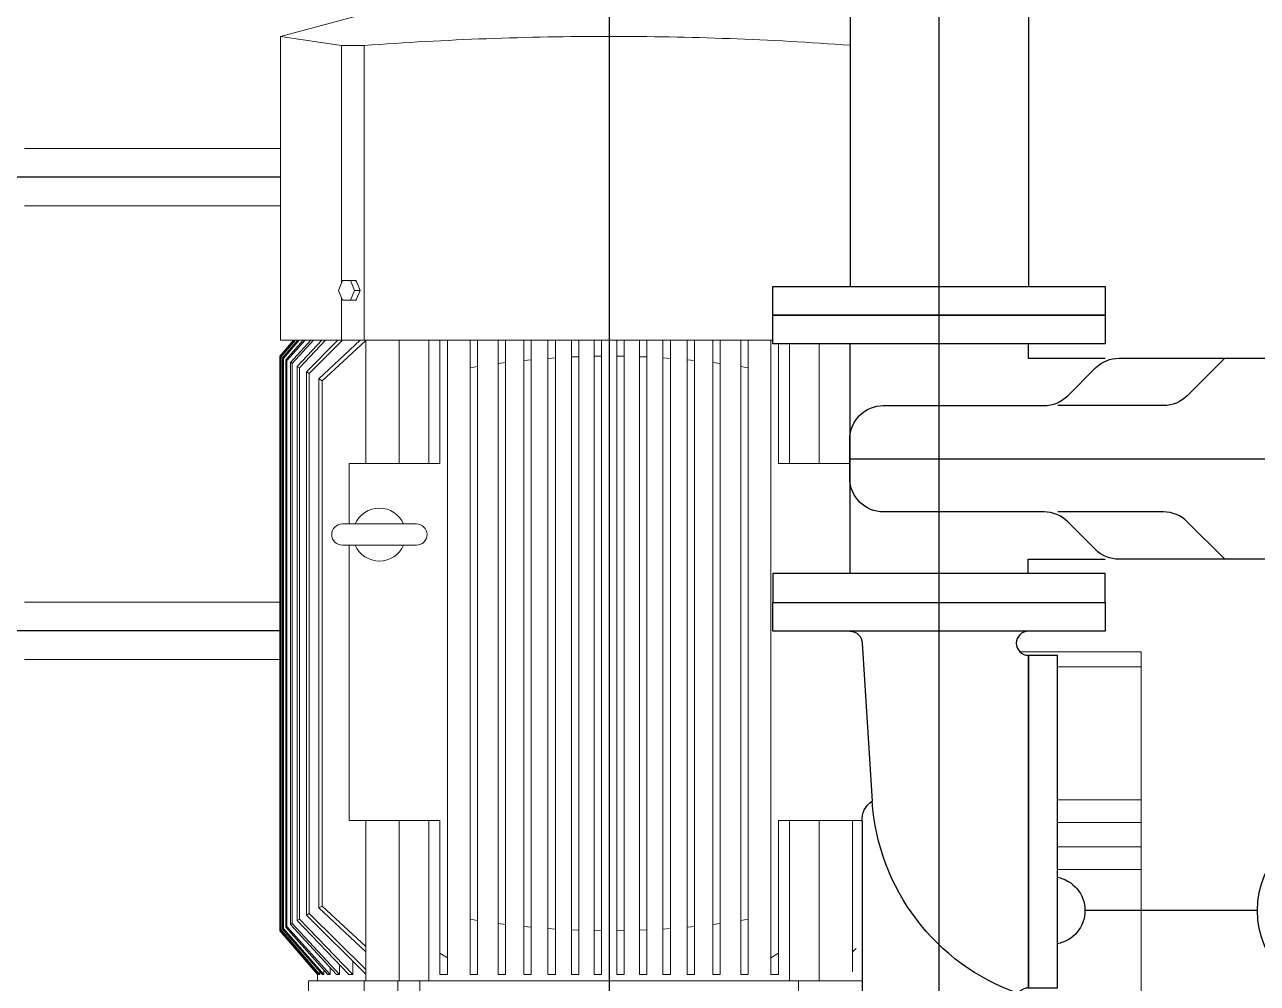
# Model space of a CAD drawing. Extents: x -160 to 364724, y -100 to 7353297.
# Drawn here: x 360705.282 to 360706.098, y 7352442.292 to 7352442.926 of the extents above; entities that cross this region are included whole.
import ezdxf

# ---------------------------------------------------------------- set-up
doc = ezdxf.new("R2010")
doc.units = 0
doc.header["$LTSCALE"] = 5
doc.linetypes.add('________________', pattern=[0])
doc.linetypes.add('SGC_DASHDOT', pattern=[1, 0.5, -0.25, 0, -0.25])
for name, color, linetype in [('BOLA LM', 1, 'Continuous'), ('BOMBA', 1, 'Continuous'), ('FLANGES', 2, 'Continuous'), ('SANC_COTAS', 1, 'Continuous'), ('SGC-Eixos', 253, 'SGC_DASHDOT'), ('SGC-Tubos (Desenho Bifilar)', 3, 'Continuous'), ('SGC-Valvulas (Acionamento)', 2, 'Continuous'), ('SGC-Valvulas (Linhas Externas)', 3, 'Continuous')]:
    doc.layers.add(name, color=color, linetype=linetype)
doc.layers.add('ESCADA', color=2, linetype='Continuous', lineweight=20)

# ---------------------------------------------------------------- blocks, each defined once
blk = doc.blocks.new('SG_1_R23FC10_D100', base_point=(3190.0192, 1643.31859))
at = {"layer": 'FLANGES'}
blk.add_line((3190.04137, 1643.60666), (3189.99703, 1643.60666), dxfattribs=at)
blk.add_lwpolyline([(3190.04137, 1643.58679), (3190.04137, 1643.61659), (3189.99703, 1643.61659), (3189.99703, 1643.58679)], dxfattribs=at)
for points in [[(3189.9242, 1643.20859), (3189.9242, 1643.42859), (3189.9432, 1643.42859), (3189.9432, 1643.20859)], [(3190.1142, 1643.20859), (3190.1142, 1643.42859), (3190.0952, 1643.42859), (3190.0952, 1643.20859)]]:
    blk.add_lwpolyline(points, close=True, dxfattribs=at)
at = {"layer": 'SGC-Valvulas (Acionamento)', "color": 3}
blk.add_lwpolyline([(3189.87976, 1643.65459), (3190.15864, 1643.65459, -0.414214), (3190.16181, 1643.65142), (3190.16181, 1643.64509, -0.414214), (3190.15864, 1643.64192), (3189.87976, 1643.64192, -0.414214), (3189.87659, 1643.64509), (3189.87659, 1643.65142, -0.414214)], format="xyb", close=True, dxfattribs=at)
at = {"layer": 'SGC-Valvulas (Acionamento)'}
blk.add_lwpolyline([(3190.02659, 1643.61659), (3190.02659, 1643.65459), (3190.01181, 1643.65459), (3190.01181, 1643.61659)], dxfattribs=at)
at = {"layer": 'SGC-Valvulas (Linhas Externas)'}
for p, q in [((3189.9527, 1643.37759), (3189.9527, 1643.42859)), ((3190.0857, 1643.37759), (3190.0857, 1643.42859)), ((3189.9432, 1643.37759), (3189.9527, 1643.37759)), ((3190.0952, 1643.37759), (3190.0857, 1643.37759)), ((3190.0952, 1643.25959), (3189.9432, 1643.25959))]:
    blk.add_line(p, q, dxfattribs=at)
blk.add_lwpolyline([(3190.05435, 1643.28176), (3190.05435, 1643.38806, -0.198912), (3190.06084, 1643.40373), (3190.07921, 1643.4221, 0.198912), (3190.0857, 1643.43777), (3190.0857, 1643.56462, 0.414214), (3190.06353, 1643.58679), (3189.97487, 1643.58679, 0.414214), (3189.9527, 1643.56462), (3189.9527, 1643.43777, 0.198912), (3189.95919, 1643.4221), (3189.97756, 1643.40373, -0.198912), (3189.98405, 1643.38806), (3189.98405, 1643.28176, 0.414214), (3190.00621, 1643.25959), (3190.03218, 1643.25959, 0.414214)], format="xyb", close=True, dxfattribs=at)
for points in [[(3189.9527, 1643.50769), (3189.97756, 1643.48283, -0.198912), (3189.98405, 1643.46716), (3189.98405, 1643.39724)], [(3190.0857, 1643.50769), (3190.06084, 1643.48283, 0.198912), (3190.05435, 1643.46716), (3190.05435, 1643.39724)]]:
    blk.add_lwpolyline(points, format="xyb", dxfattribs=at)
blk = doc.blocks.new('A$C29D3606B')
at = {"layer": 'FLANGES'}
for points in [[(0, -0.10986), (0.019, -0.10986), (0.019, 0.11014), (0, 0.11014)], [(0.271, -0.11), (0.29, -0.11), (0.29, 0.11), (0.271, 0.11)], [(0.255, 0.05914), (0.255, 0.07814), (0.035, 0.07814), (0.035, 0.05914)]]:
    blk.add_lwpolyline(points, close=True, dxfattribs=at)
blk.add_arc((0.08622, 0.0741), 0.02242, 10.36667, 169.63333, dxfattribs=at)
at = {"layer": 'SGC-Tubos (Desenho Bifilar)'}
for p, q in [((0.263, -0.05086), (0.15856, -0.04416)), ((0.145, -0.05086), (0.027, -0.05086))]:
    blk.add_line(p, q, dxfattribs=at)
blk.add_lwpolyline([(0.271, 0.05914, -1), (0.255, 0.05914), (0.035, 0.05914, -1), (0.019, 0.05914)], format="xyb", dxfattribs=at)
for centre, radius, start, end in [((0.16794, 0.10015), 0.14462, 199.25491, 266.27937), ((0.1464, -0.03664), 0.01429, 264.38219, 328.27493), ((0.027, -0.05886), 0.008, 89.98894, 180), ((0.263, -0.05886), 0.008, 0.00001, 90.03465)]:
    blk.add_arc(centre, radius, start, end, dxfattribs=at)

msp = doc.modelspace()

# ---------------------------------------------------------------- linework, layer by layer
at = {"layer": 'BOLA LM'}
msp.add_line((360706.09758, 7352442.33982), (360705.98351, 7352442.33982), dxfattribs=at)
msp.add_circle((360706.15689, 7352442.33982), 0.05931, dxfattribs=at)
at = {"layer": 'BOMBA', "linetype": '________________', "lineweight": 9}
for p, q in [((360705.51129, 7352442.93395), (360705.4513, 7352442.91788)), ((360705.45129, 7352442.91788), (360705.45129, 7352442.71695)), ((360705.49168, 7352442.91184), (360705.45129, 7352442.91787)), ((360705.49168, 7352442.91184), (360705.50683, 7352442.91184)), ((360705.49168, 7352442.75484), (360705.49168, 7352442.91184)), ((360705.50683, 7352442.71695), (360705.50683, 7352442.91184)), ((360705.48968, 7352442.74995), (360705.49233, 7352442.75645)), ((360705.49233, 7352442.75645), (360705.49764, 7352442.75645)), ((360705.49764, 7352442.75645), (360705.50029, 7352442.74995)), ((360705.50131, 7352442.75645), (360705.49764, 7352442.75645)), ((360705.49233, 7352442.74345), (360705.48968, 7352442.74995)), ((360705.50029, 7352442.74995), (360705.49764, 7352442.74345)), ((360705.50404, 7352442.74995), (360705.50029, 7352442.74995)), ((360705.50404, 7352442.74995), (360705.50247, 7352442.7538)), ((360705.50247, 7352442.7461), (360705.50404, 7352442.74995)), ((360705.49168, 7352442.71695), (360705.49168, 7352442.74506)), ((360705.49764, 7352442.74345), (360705.49233, 7352442.74345)), ((360705.50131, 7352442.74345), (360705.49764, 7352442.74345)), ((360705.45083, 7352442.70643), (360705.4599, 7352442.71695)), ((360705.46008, 7352442.71695), (360705.45094, 7352442.70636)), ((360705.45129, 7352442.71695), (360705.49168, 7352442.71695)), ((360705.4514, 7352442.70609), (360705.4608, 7352442.71695)), ((360705.46135, 7352442.71695), (360705.45174, 7352442.70589)), ((360705.45271, 7352442.70531), (360705.46288, 7352442.71695)), ((360705.46381, 7352442.71695), (360705.45329, 7352442.70497)), ((360705.45484, 7352442.70405), (360705.46629, 7352442.71695)), ((360705.46763, 7352442.71695), (360705.45567, 7352442.70357)), ((360705.45798, 7352442.70221), (360705.47139, 7352442.71695)), ((360705.4732, 7352442.71695), (360705.45908, 7352442.70156)), ((360705.46247, 7352442.69959), (360705.47882, 7352442.71695)), ((360705.48119, 7352442.71695), (360705.46388, 7352442.69877)), ((360705.46862, 7352442.69604), (360705.48932, 7352442.71695)), ((360705.4924, 7352442.71695), (360705.47038, 7352442.69504)), ((360705.47684, 7352442.69138), (360705.50403, 7352442.71695)), ((360705.50743, 7352442.7164), (360705.479, 7352442.69017)), ((360705.49168, 7352442.71695), (360705.50683, 7352442.71695)), ((360705.50683, 7352442.71695), (360705.77699, 7352442.71695)), ((360705.50784, 7352442.71676), (360705.50743, 7352442.7164)), ((360705.50784, 7352442.71695), (360705.50784, 7352442.63545)), ((360705.52996, 7352442.63545), (360705.52996, 7352442.71695)), ((360705.54944, 7352442.71695), (360705.54944, 7352442.63545)), ((360705.55679, 7352442.63545), (360705.55679, 7352442.71695)), ((360705.56179, 7352442.71695), (360705.56179, 7352442.30855)), ((360705.57679, 7352442.69877), (360705.57679, 7352442.71695)), ((360705.58179, 7352442.71695), (360705.58179, 7352442.69959)), ((360705.59529, 7352442.70156), (360705.59529, 7352442.71695)), ((360705.60029, 7352442.71695), (360705.60029, 7352442.70221)), ((360705.61229, 7352442.70357), (360705.61229, 7352442.71695)), ((360705.61729, 7352442.71695), (360705.61729, 7352442.70405)), ((360705.62829, 7352442.70497), (360705.62829, 7352442.71695)), ((360705.63329, 7352442.71695), (360705.63329, 7352442.70531)), ((360705.64379, 7352442.70589), (360705.64379, 7352442.71695)), ((360705.64879, 7352442.71695), (360705.64879, 7352442.70609)), ((360705.65879, 7352442.70636), (360705.65879, 7352442.71695)), ((360705.66379, 7352442.71695), (360705.66379, 7352442.70643)), ((360705.67379, 7352442.70643), (360705.67379, 7352442.71695)), ((360705.67879, 7352442.71695), (360705.67879, 7352442.70636)), ((360705.68879, 7352442.70609), (360705.68879, 7352442.71695)), ((360705.69379, 7352442.71695), (360705.69379, 7352442.70589)), ((360705.70429, 7352442.70531), (360705.70429, 7352442.71695)), ((360705.70929, 7352442.71695), (360705.70929, 7352442.70497)), ((360705.72029, 7352442.70405), (360705.72029, 7352442.71695)), ((360705.72529, 7352442.71695), (360705.72529, 7352442.70357)), ((360705.73729, 7352442.70221), (360705.73729, 7352442.71695)), ((360705.74229, 7352442.71695), (360705.74229, 7352442.70156)), ((360705.75579, 7352442.69959), (360705.75579, 7352442.71695)), ((360705.76079, 7352442.71695), (360705.76079, 7352442.69877)), ((360705.77579, 7352442.30855), (360705.77579, 7352442.71695)), ((360705.78079, 7352442.7146), (360705.78079, 7352442.63545)), ((360705.78815, 7352442.63545), (360705.78815, 7352442.7146)), ((360705.80763, 7352442.63545), (360705.80763, 7352442.7146)), ((360705.45094, 7352442.70636), (360705.45083, 7352442.70643)), ((360705.45083, 7352442.32648), (360705.45083, 7352442.70643)), ((360705.45094, 7352442.70636), (360705.45094, 7352442.32654)), ((360705.45174, 7352442.70589), (360705.4514, 7352442.70609)), ((360705.4514, 7352442.32682), (360705.4514, 7352442.70609)), ((360705.45174, 7352442.70589), (360705.45174, 7352442.32702)), ((360705.64879, 7352442.70609), (360705.64379, 7352442.70589)), ((360705.64379, 7352442.32702), (360705.64379, 7352442.70589)), ((360705.64879, 7352442.70609), (360705.64879, 7352442.32682)), ((360705.66379, 7352442.70643), (360705.65879, 7352442.70636)), ((360705.65879, 7352442.32654), (360705.65879, 7352442.70636)), ((360705.66379, 7352442.70643), (360705.66379, 7352442.32648)), ((360705.67379, 7352442.32648), (360705.67379, 7352442.70643)), ((360705.67879, 7352442.70636), (360705.67379, 7352442.70643)), ((360705.67879, 7352442.70636), (360705.67879, 7352442.32654)), ((360705.68879, 7352442.32682), (360705.68879, 7352442.70609)), ((360705.69379, 7352442.70589), (360705.68879, 7352442.70609)), ((360705.69379, 7352442.70589), (360705.69379, 7352442.32702)), ((360705.45329, 7352442.70497), (360705.45271, 7352442.70531)), ((360705.45271, 7352442.32759), (360705.45271, 7352442.70531)), ((360705.45329, 7352442.70497), (360705.45329, 7352442.32794)), ((360705.45567, 7352442.70357), (360705.45484, 7352442.70405)), ((360705.45484, 7352442.32885), (360705.45484, 7352442.70405)), ((360705.45567, 7352442.70357), (360705.45567, 7352442.32934)), ((360705.45908, 7352442.70156), (360705.45798, 7352442.70221)), ((360705.45798, 7352442.3307), (360705.45798, 7352442.70221)), ((360705.45908, 7352442.70156), (360705.45908, 7352442.33135)), ((360705.46388, 7352442.69877), (360705.46247, 7352442.69959)), ((360705.46247, 7352442.33332), (360705.46247, 7352442.69959)), ((360705.46388, 7352442.69877), (360705.46388, 7352442.33413)), ((360705.58179, 7352442.69959), (360705.57679, 7352442.69877)), ((360705.57679, 7352442.33413), (360705.57679, 7352442.69877)), ((360705.58179, 7352442.69959), (360705.58179, 7352442.33332)), ((360705.60029, 7352442.70221), (360705.59529, 7352442.70156)), ((360705.59529, 7352442.33135), (360705.59529, 7352442.70156)), ((360705.60029, 7352442.70221), (360705.60029, 7352442.3307)), ((360705.61729, 7352442.70405), (360705.61229, 7352442.70357)), ((360705.61229, 7352442.32934), (360705.61229, 7352442.70357)), ((360705.61729, 7352442.70405), (360705.61729, 7352442.32885)), ((360705.63329, 7352442.70531), (360705.62829, 7352442.70497)), ((360705.62829, 7352442.32794), (360705.62829, 7352442.70497)), ((360705.63329, 7352442.70531), (360705.63329, 7352442.32759)), ((360705.70429, 7352442.32759), (360705.70429, 7352442.70531)), ((360705.70929, 7352442.70497), (360705.70429, 7352442.70531)), ((360705.70929, 7352442.70497), (360705.70929, 7352442.32794)), ((360705.72029, 7352442.32885), (360705.72029, 7352442.70405)), ((360705.72529, 7352442.70357), (360705.72029, 7352442.70405)), ((360705.72529, 7352442.70357), (360705.72529, 7352442.32934)), ((360705.73729, 7352442.3307), (360705.73729, 7352442.70221)), ((360705.74229, 7352442.70156), (360705.73729, 7352442.70221)), ((360705.74229, 7352442.70156), (360705.74229, 7352442.33135)), ((360705.75579, 7352442.33332), (360705.75579, 7352442.69959)), ((360705.76079, 7352442.69877), (360705.75579, 7352442.69959)), ((360705.76079, 7352442.69877), (360705.76079, 7352442.33413)), ((360705.47038, 7352442.69504), (360705.46862, 7352442.69604)), ((360705.46862, 7352442.33686), (360705.46862, 7352442.69604)), ((360705.47038, 7352442.69504), (360705.47038, 7352442.33787)), ((360705.479, 7352442.69017), (360705.47684, 7352442.69138)), ((360705.47684, 7352442.34153), (360705.47684, 7352442.69138)), ((360705.479, 7352442.69017), (360705.479, 7352442.34274)), ((360705.49679, 7352442.63545), (360705.49679, 7352442.59545)), ((360705.49679, 7352442.63545), (360705.55679, 7352442.63545)), ((360705.78079, 7352442.63545), (360705.82799, 7352442.63545)), ((360705.54129, 7352442.59545), (360705.49229, 7352442.59545)), ((360705.49229, 7352442.58145), (360705.54129, 7352442.58145)), ((360705.49679, 7352442.58145), (360705.49679, 7352442.39945)), ((360705.94045, 7352442.51095), (360706.02079, 7352442.51095)), ((360706.02079, 7352442.50095), (360706.02079, 7352442.51095)), ((360705.96512, 7352442.50095), (360706.02079, 7352442.50095)), ((360706.02079, 7352442.41295), (360706.02079, 7352442.50095)), ((360705.96512, 7352442.41295), (360706.02079, 7352442.41295)), ((360706.02079, 7352442.39795), (360706.02079, 7352442.41295)), ((360705.55679, 7352442.39945), (360705.49679, 7352442.39945)), ((360705.50784, 7352442.39945), (360705.50784, 7352442.29345)), ((360705.52996, 7352442.29345), (360705.52996, 7352442.39945)), ((360705.54944, 7352442.39945), (360705.54944, 7352442.29345)), ((360705.55679, 7352442.31167), (360705.55679, 7352442.39945)), ((360705.83612, 7352442.39945), (360705.78079, 7352442.39945)), ((360705.78079, 7352442.39945), (360705.78079, 7352442.31167)), ((360705.78815, 7352442.29345), (360705.78815, 7352442.39945)), ((360705.80763, 7352442.29345), (360705.80763, 7352442.39945)), ((360705.82975, 7352442.29928), (360705.82975, 7352442.39945)), ((360706.02079, 7352442.39795), (360705.96512, 7352442.39795)), ((360706.02079, 7352442.39795), (360706.02079, 7352442.38195)), ((360706.02079, 7352442.38195), (360705.96512, 7352442.38195)), ((360706.02079, 7352442.36695), (360706.02079, 7352442.38195)), ((360706.02079, 7352442.36695), (360705.96512, 7352442.36695)), ((360706.02079, 7352442.36695), (360706.00938, 7352442.36695)), ((360706.02079, 7352442.36695), (360706.02079, 7352442.37087)), ((360706.02079, 7352442.27895), (360706.02079, 7352442.36695)), ((360705.47684, 7352442.34153), (360705.479, 7352442.34274)), ((360705.50779, 7352442.31253), (360705.47684, 7352442.34153)), ((360705.479, 7352442.34274), (360705.5079, 7352442.31609)), ((360705.45798, 7352442.3307), (360705.45908, 7352442.33135)), ((360705.48836, 7352442.29745), (360705.45798, 7352442.3307)), ((360705.45908, 7352442.33135), (360705.49034, 7352442.29745)), ((360705.46247, 7352442.33332), (360705.46388, 7352442.33413)), ((360705.49651, 7352442.29745), (360705.46247, 7352442.33332)), ((360705.46388, 7352442.33413), (360705.49913, 7352442.29745)), ((360705.46862, 7352442.33686), (360705.47038, 7352442.33787)), ((360705.50785, 7352442.29776), (360705.46862, 7352442.33686)), ((360705.47038, 7352442.33787), (360705.50793, 7352442.30094)), ((360705.57679, 7352442.33413), (360705.58179, 7352442.33332)), ((360705.57679, 7352442.29745), (360705.57679, 7352442.33413)), ((360705.58179, 7352442.33332), (360705.58179, 7352442.29745)), ((360705.59529, 7352442.33135), (360705.60029, 7352442.3307)), ((360705.59529, 7352442.29745), (360705.59529, 7352442.33135)), ((360705.60029, 7352442.3307), (360705.60029, 7352442.29745)), ((360705.73729, 7352442.3307), (360705.74229, 7352442.33135)), ((360705.73729, 7352442.29745), (360705.73729, 7352442.3307)), ((360705.74229, 7352442.33135), (360705.74229, 7352442.29745)), ((360705.75579, 7352442.33332), (360705.76079, 7352442.33413)), ((360705.75579, 7352442.29745), (360705.75579, 7352442.33332)), ((360705.76079, 7352442.33413), (360705.76079, 7352442.29745)), ((360705.45083, 7352442.32648), (360705.45094, 7352442.32654)), ((360705.47586, 7352442.29745), (360705.45083, 7352442.32648)), ((360705.45094, 7352442.32654), (360705.47605, 7352442.29745)), ((360705.4514, 7352442.32682), (360705.45174, 7352442.32702)), ((360705.47683, 7352442.29745), (360705.4514, 7352442.32682)), ((360705.45174, 7352442.32702), (360705.47742, 7352442.29745)), ((360705.45271, 7352442.32759), (360705.45329, 7352442.32794)), ((360705.47909, 7352442.29745), (360705.45271, 7352442.32759)), ((360705.45329, 7352442.32794), (360705.48009, 7352442.29745)), ((360705.45484, 7352442.32885), (360705.45567, 7352442.32934)), ((360705.48279, 7352442.29745), (360705.45484, 7352442.32885)), ((360705.45567, 7352442.32934), (360705.48425, 7352442.29745)), ((360705.61229, 7352442.32934), (360705.61729, 7352442.32885)), ((360705.61229, 7352442.29745), (360705.61229, 7352442.32934)), ((360705.61729, 7352442.32885), (360705.61729, 7352442.29745)), ((360705.62829, 7352442.32794), (360705.63329, 7352442.32759)), ((360705.62829, 7352442.29745), (360705.62829, 7352442.32794)), ((360705.63329, 7352442.32759), (360705.63329, 7352442.29745)), ((360705.64379, 7352442.32702), (360705.64879, 7352442.32682)), ((360705.64379, 7352442.29745), (360705.64379, 7352442.32702)), ((360705.64879, 7352442.32682), (360705.64879, 7352442.29745)), ((360705.65879, 7352442.32654), (360705.66379, 7352442.32648)), ((360705.65879, 7352442.29745), (360705.65879, 7352442.32654)), ((360705.66379, 7352442.32648), (360705.66379, 7352442.29745)), ((360705.67379, 7352442.32648), (360705.67879, 7352442.32654)), ((360705.67379, 7352442.29745), (360705.67379, 7352442.32648)), ((360705.67879, 7352442.32654), (360705.67879, 7352442.29745)), ((360705.68879, 7352442.32682), (360705.69379, 7352442.32702)), ((360705.68879, 7352442.29745), (360705.68879, 7352442.32682)), ((360705.69379, 7352442.32702), (360705.69379, 7352442.29745)), ((360705.70429, 7352442.32759), (360705.70929, 7352442.32794)), ((360705.70429, 7352442.29745), (360705.70429, 7352442.32759)), ((360705.70929, 7352442.32794), (360705.70929, 7352442.29745)), ((360705.72029, 7352442.32885), (360705.72529, 7352442.32934)), ((360705.72029, 7352442.29745), (360705.72029, 7352442.32885)), ((360705.72529, 7352442.32934), (360705.72529, 7352442.29745)), ((360705.83221, 7352442.3148), (360705.82965, 7352442.3124)), ((360705.49913, 7352442.29745), (360705.49913, 7352442.30634)), ((360705.56179, 7352442.30855), (360705.55679, 7352442.31167)), ((360705.55679, 7352442.29745), (360705.55679, 7352442.31167)), ((360705.56179, 7352442.30855), (360705.56179, 7352442.29745)), ((360705.78079, 7352442.31167), (360705.77579, 7352442.30855)), ((360705.77579, 7352442.29745), (360705.77579, 7352442.30855)), ((360705.78079, 7352442.31167), (360705.78079, 7352442.29745)), ((360705.47605, 7352442.29745), (360705.47605, 7352442.29835)), ((360705.47742, 7352442.29745), (360705.47742, 7352442.29936)), ((360705.48009, 7352442.29745), (360705.48009, 7352442.30048)), ((360705.48425, 7352442.29745), (360705.48425, 7352442.30194)), ((360705.49034, 7352442.29745), (360705.49034, 7352442.30392)), ((360705.50678, 7352442.29345), (360705.46979, 7352442.29345)), ((360705.46979, 7352442.29345), (360705.46979, 7352442.23695)), ((360705.47579, 7352442.29753), (360705.47579, 7352442.29345)), ((360705.47586, 7352442.29745), (360705.47605, 7352442.29745)), ((360705.47683, 7352442.29745), (360705.47742, 7352442.29745)), ((360705.47909, 7352442.29745), (360705.48009, 7352442.29745)), ((360705.48279, 7352442.29745), (360705.48425, 7352442.29745)), ((360705.48836, 7352442.29745), (360705.49034, 7352442.29745)), ((360705.49651, 7352442.29745), (360705.49913, 7352442.29745)), ((360705.5289, 7352442.29345), (360705.50678, 7352442.29345)), ((360705.50678, 7352442.29345), (360705.50678, 7352442.27583)), ((360705.5289, 7352442.29345), (360705.5289, 7352442.23095)), ((360705.54362, 7352442.29345), (360705.5289, 7352442.29345)), ((360705.54362, 7352442.29345), (360705.54362, 7352442.23695)), ((360705.79396, 7352442.29345), (360705.54362, 7352442.29345)), ((360705.55679, 7352442.29745), (360705.56179, 7352442.29745)), ((360705.57679, 7352442.29745), (360705.58179, 7352442.29745)), ((360705.59529, 7352442.29745), (360705.60029, 7352442.29745)), ((360705.61229, 7352442.29745), (360705.61729, 7352442.29745)), ((360705.62829, 7352442.29745), (360705.63329, 7352442.29745)), ((360705.64379, 7352442.29745), (360705.64879, 7352442.29745)), ((360705.65879, 7352442.29745), (360705.66379, 7352442.29745)), ((360705.67379, 7352442.29745), (360705.67879, 7352442.29745)), ((360705.68879, 7352442.29745), (360705.69379, 7352442.29745)), ((360705.70429, 7352442.29745), (360705.70929, 7352442.29745)), ((360705.72029, 7352442.29745), (360705.72529, 7352442.29745)), ((360705.73729, 7352442.29745), (360705.74229, 7352442.29745)), ((360705.75579, 7352442.29745), (360705.76079, 7352442.29745)), ((360705.77579, 7352442.29745), (360705.78079, 7352442.29745)), ((360705.79396, 7352442.2726), (360705.79396, 7352442.29345)), ((360705.80869, 7352442.29345), (360705.79396, 7352442.29345)), ((360705.83612, 7352442.29345), (360705.80869, 7352442.29345))]:
    msp.add_line(p, q, dxfattribs=at)
for centre, radius, start, end in [((360705.66817, 7352440.75659), 2.16128, 89.98362, 94.28136), ((360705.66941, 7352440.75659), 2.16128, 85.78509, 90.01638), ((360705.51679, 7352442.58845), 0.0175, 23.54373, 156.45627), ((360705.49229, 7352442.58845), 0.007, 90, 270), ((360705.54129, 7352442.58845), 0.007, 270, 90), ((360705.51679, 7352442.58845), 0.0175, 203.54373, 336.45627)]:
    msp.add_arc(centre, radius, start, end, dxfattribs=at)
for centre, major_axis, start_param, end_param in [((360705.541, 7352442.76295), (-0.04867, 0.10258), 1.472508, 1.498081), ((360705.541, 7352442.73695), (-0.04867, -0.10258), 4.785104, 4.810677)]:
    msp.add_ellipse(centre, major_axis=major_axis, ratio=0.341999, start_param=start_param, end_param=end_param, dxfattribs=at)
at = {"layer": 'ESCADA'}
for p, q in [((360705.45129, 7352442.84377), (360705.28212, 7352442.84377)), ((360705.45129, 7352442.80577), (360705.28212, 7352442.80577)), ((360705.45083, 7352442.54377), (360705.28212, 7352442.54377)), ((360705.45083, 7352442.50577), (360705.28212, 7352442.50577))]:
    msp.add_line(p, q, dxfattribs=at)
at = {"layer": 'FLANGES'}
msp.add_lwpolyline([(360705.77699, 7352442.7336), (360705.77699, 7352442.7526), (360705.99699, 7352442.7526), (360705.99699, 7352442.7336)], close=True, dxfattribs=at)
at = {"layer": 'SGC-Eixos', "ltscale": 2}
for p, q in [((360705.88712, 7352441.33081), (360705.88712, 7352444.40563)), ((360705.66879, 7352442.97532), (360705.66879, 7352441.57915))]:
    msp.add_line(p, q, dxfattribs=at)
at = {"layer": 'SGC-Eixos'}
for p, q in [((360705.45129, 7352442.82477), (360705.25712, 7352442.82477)), ((360705.45083, 7352442.52477), (360705.25712, 7352442.52477))]:
    msp.add_line(p, q, dxfattribs=at)
at = {"layer": 'SGC-Eixos', "ltscale": 0.3}
msp.add_line((360705.82799, 7352442.6386), (360706.2701, 7352442.6386), dxfattribs=at)
at = {"layer": 'SGC-Tubos (Desenho Bifilar)'}
for p, q in [((360705.82826, 7352444.20663), (360705.82826, 7352442.7526)), ((360705.94626, 7352444.20663), (360705.94626, 7352442.7526))]:
    msp.add_line(p, q, dxfattribs=at)

# ---------------------------------------------------------------- block references
at = {"layer": 'SANC_COTAS', "xscale": -1, "rotation": 270}
msp.add_blockref('A$C29D3606B', (360705.88699, 7352442.2536), dxfattribs=at)
at = {"layer": 'SGC-Valvulas (Linhas Externas)', "xscale": -1, "rotation": 270}
msp.add_blockref('SG_1_R23FC10_D100', (360705.88699, 7352442.6386), dxfattribs=at)

doc.saveas('drawing.dxf')
